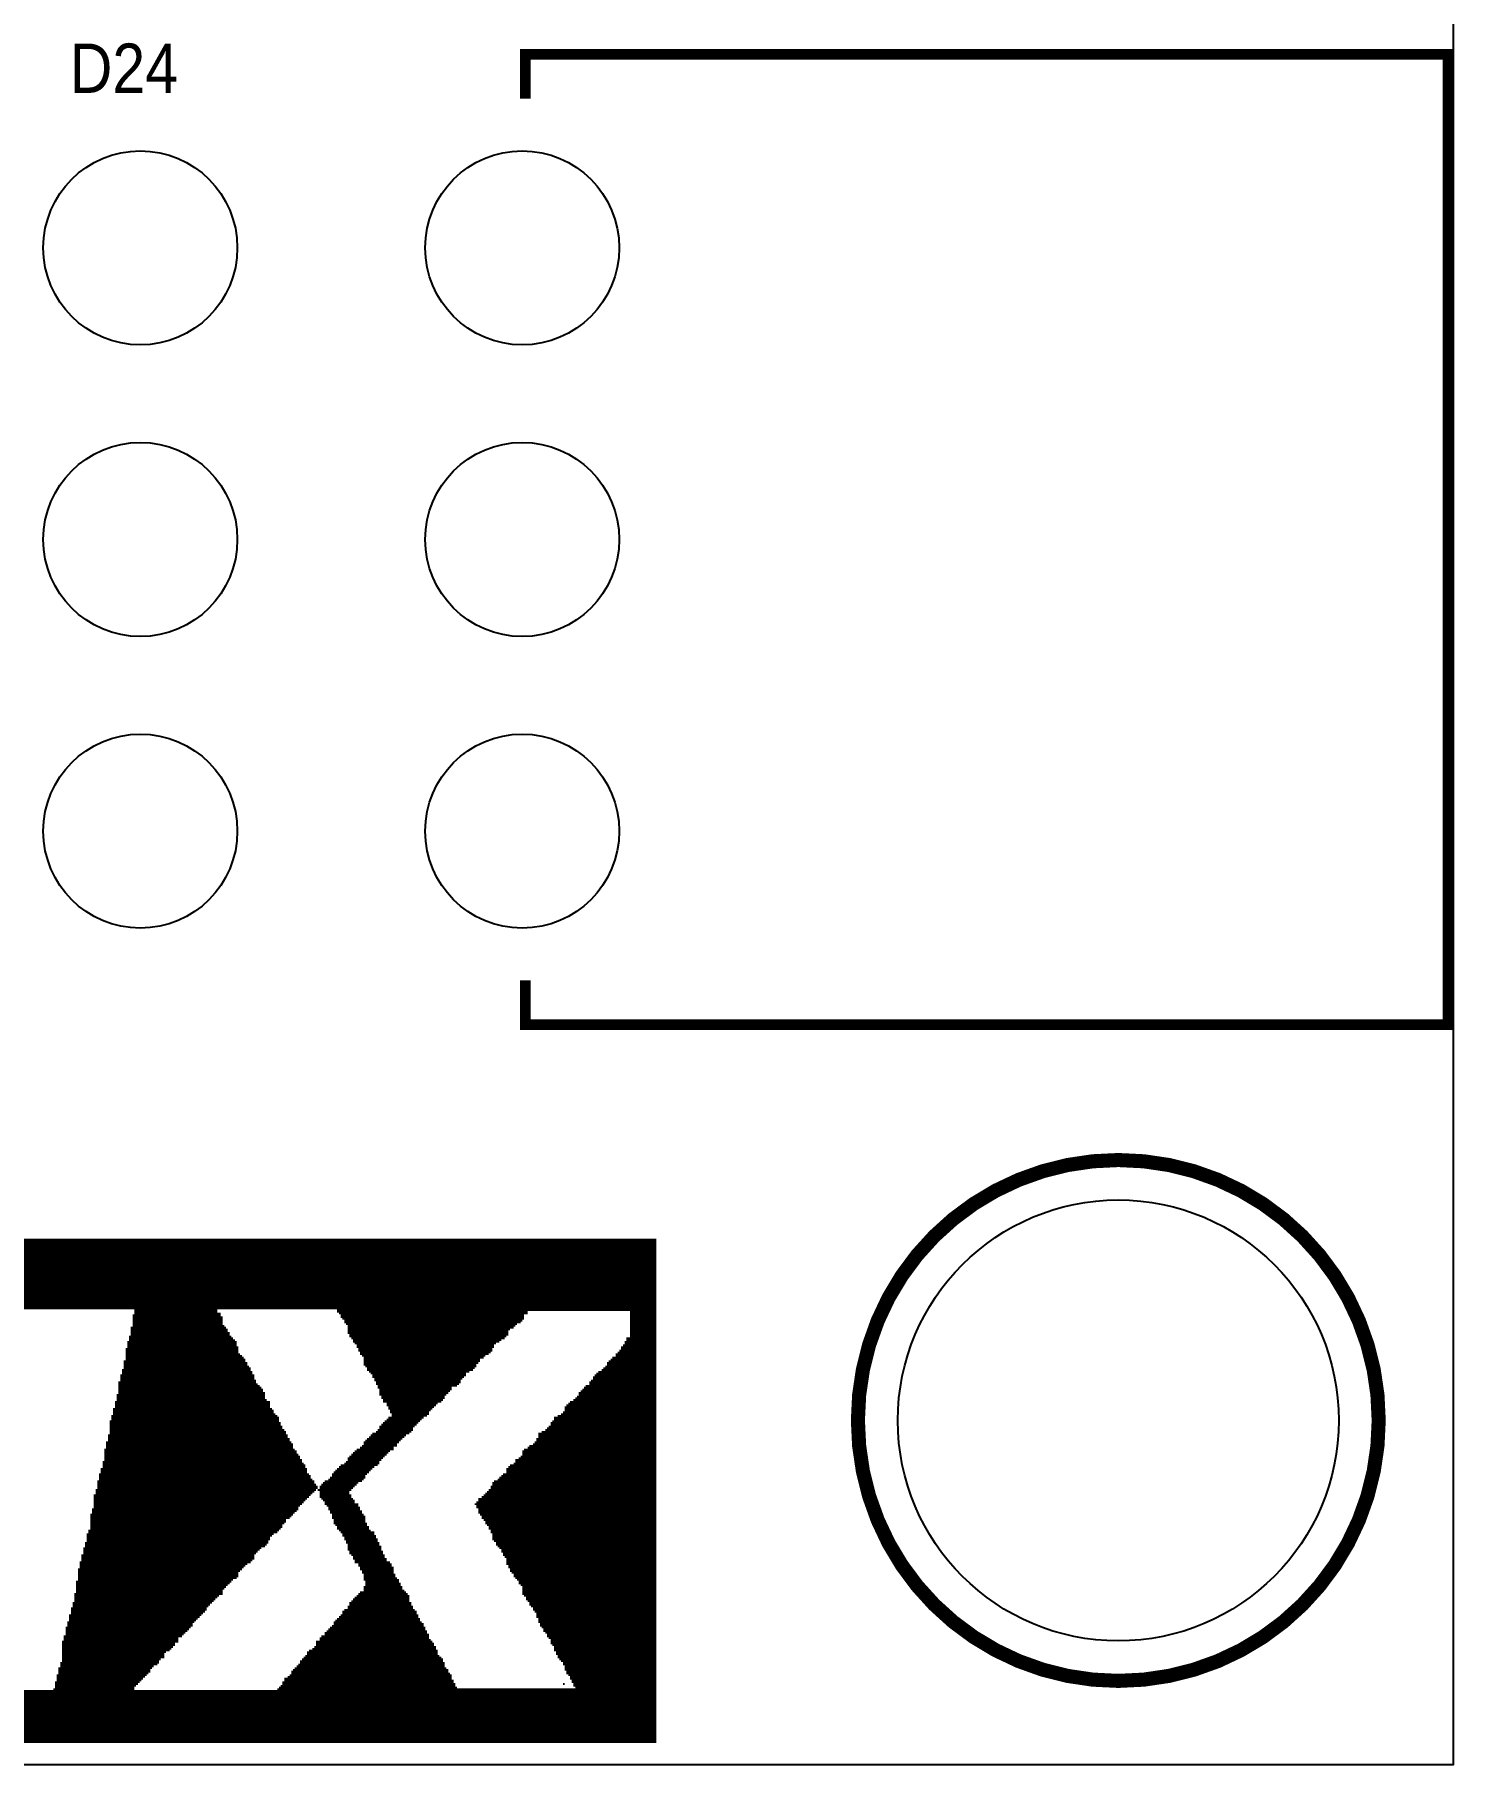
# Model space of a CAD drawing. Extents: x -1 to 188, y -4 to 106.
# Drawn here: x 167.67 to 188.1, y 8.23 to 33.14 of the extents above; entities that cross this region are included whole.
import ezdxf

# ---------------------------------------------------------------- set-up
doc = ezdxf.new("R2010")
doc.units = 0
for name, color, linetype in [('BG_OUTLINE', 3, 'CONTINUOUS'), ('MA_PEN3', 5, 'CONTINUOUS'), ('PG_SILKSCREEN_TOP', 6, 'CONTINUOUS'), ('PIN_TOP', 7, 'CONTINUOUS'), ('RD_SILKSCREEN_TOP', 8, 'CONTINUOUS')]:
    doc.layers.add(name, color=color, linetype=linetype)

msp = doc.modelspace()

# ---------------------------------------------------------------- linework, layer by layer
at = {"layer": 'BG_OUTLINE'}
msp.add_lwpolyline([(79.2988, 8.2296), (165.1, 8.2296), (188.1, 8.2296), (188.1, 106.3198), (165.1, 106.3198), (45.988, 106.3198)], dxfattribs=at)
at = {"layer": 'MA_PEN3', "const_width": 0.0254}
for points in [[(146.4206, 15.7884), (176.6212, 15.7884)], [(146.4206, 15.763), (176.6212, 15.763)], [(146.4206, 15.7376), (176.6212, 15.7376)], [(146.4206, 15.7122), (176.6212, 15.7122)], [(146.4206, 15.6868), (176.6212, 15.6868)], [(146.4206, 15.6614), (176.6212, 15.6614)], [(146.4206, 15.636), (176.6212, 15.636)], [(146.4206, 15.6106), (176.6212, 15.6106)], [(146.4206, 15.5852), (176.6212, 15.5852)], [(146.4206, 15.5598), (176.6212, 15.5598)], [(146.4206, 15.5344), (176.6212, 15.5344)], [(146.4206, 15.509), (176.6212, 15.509)], [(146.4206, 15.4836), (176.6212, 15.4836)], [(146.4206, 15.4582), (176.6212, 15.4582)], [(146.4206, 15.4328), (176.6212, 15.4328)], [(146.4206, 15.4074), (176.6212, 15.4074)], [(146.4206, 15.382), (176.6212, 15.382)], [(146.4206, 15.3566), (176.6212, 15.3566)], [(146.4206, 15.3312), (176.6212, 15.3312)], [(146.4206, 15.3058), (176.6212, 15.3058)], [(146.4206, 15.2804), (176.6212, 15.2804)], [(146.4206, 15.255), (176.6212, 15.255)], [(146.4206, 15.2296), (176.6212, 15.2296)], [(146.4206, 15.2042), (176.6212, 15.2042)], [(146.4206, 15.1788), (176.6212, 15.1788)], [(146.4206, 15.1534), (176.6212, 15.1534)], [(146.4206, 15.128), (176.6212, 15.128)], [(146.4206, 15.1026), (176.6212, 15.1026)], [(146.4206, 15.0772), (176.6212, 15.0772)], [(146.4206, 15.0518), (176.6212, 15.0518)], [(146.4206, 15.0264), (176.6212, 15.0264)], [(146.4206, 15.001), (176.6212, 15.001)], [(146.4206, 14.9756), (176.6212, 14.9756)], [(146.4206, 14.9502), (176.6212, 14.9502)], [(146.4206, 14.9248), (176.6212, 14.9248)], [(146.4206, 14.8994), (176.6212, 14.8994)], [(146.4206, 14.874), (176.6212, 14.874)], [(146.4206, 14.8486), (176.6212, 14.8486)], [(146.4206, 14.8232), (176.6212, 14.8232)], [(146.4206, 14.7978), (176.6212, 14.7978)], [(169.0774, 14.6962), (170.3474, 14.6962)], [(169.1028, 14.7724), (170.2966, 14.7724)], [(169.1028, 14.747), (170.2966, 14.747)], [(169.1028, 14.7216), (170.3474, 14.7216)], [(172.0238, 14.7724), (176.6212, 14.7724)], [(172.0238, 14.747), (174.767, 14.747)], [(172.0492, 14.7216), (174.767, 14.7216)], [(172.0746, 14.6962), (174.7162, 14.6962)], [(176.2402, 14.747), (176.6212, 14.747)], [(176.2402, 14.7216), (176.6212, 14.7216)], [(176.2402, 14.6962), (176.6212, 14.6962)], [(169.052, 14.5184), (170.4236, 14.5184)], [(169.052, 14.493), (170.449, 14.493)], [(169.052, 14.4676), (170.449, 14.4676)], [(169.052, 14.4422), (170.4744, 14.4422)], [(169.0774, 14.6708), (170.3728, 14.6708)], [(169.0774, 14.6454), (170.3728, 14.6454)], [(169.0774, 14.62), (170.3728, 14.62)], [(169.0774, 14.5946), (170.3728, 14.5946)], [(169.0774, 14.5692), (170.3728, 14.5692)], [(169.0774, 14.5438), (170.3982, 14.5438)], [(172.0746, 14.6708), (174.7162, 14.6708)], [(172.1, 14.6454), (174.7162, 14.6454)], [(172.1254, 14.62), (174.6908, 14.62)], [(172.1254, 14.5946), (174.6654, 14.5946)], [(172.1508, 14.5692), (174.6146, 14.5692)], [(172.1762, 14.5438), (174.5892, 14.5438)], [(172.1762, 14.5184), (174.5638, 14.5184)], [(172.1762, 14.493), (174.513, 14.493)], [(172.1762, 14.4676), (174.4876, 14.4676)], [(172.1762, 14.4422), (174.4876, 14.4422)], [(176.2402, 14.6708), (176.6212, 14.6708)], [(176.2402, 14.6454), (176.6212, 14.6454)], [(176.2402, 14.62), (176.6212, 14.62)], [(176.2402, 14.5946), (176.6212, 14.5946)], [(176.2402, 14.5692), (176.6212, 14.5692)], [(176.2402, 14.5438), (176.6212, 14.5438)], [(176.2402, 14.5184), (176.6212, 14.5184)], [(176.2402, 14.493), (176.6212, 14.493)], [(176.2402, 14.4676), (176.6212, 14.4676)], [(176.2402, 14.4422), (176.6212, 14.4422)], [(168.9758, 14.2136), (170.6014, 14.2136)], [(168.9758, 14.1882), (170.6014, 14.1882)], [(169.0012, 14.3152), (170.576, 14.3152)], [(169.0012, 14.2898), (170.576, 14.2898)], [(169.0012, 14.2644), (170.576, 14.2644)], [(169.0012, 14.239), (170.6014, 14.239)], [(169.0266, 14.3914), (170.4998, 14.3914)], [(169.0266, 14.366), (170.5252, 14.366)], [(169.0266, 14.3406), (170.5506, 14.3406)], [(169.052, 14.4168), (170.4744, 14.4168)], [(172.2016, 14.4168), (174.4876, 14.4168)], [(172.2016, 14.3914), (174.4622, 14.3914)], [(172.227, 14.366), (174.4368, 14.366)], [(172.2524, 14.3406), (174.386, 14.3406)], [(172.2524, 14.3152), (174.3606, 14.3152)], [(172.2778, 14.2898), (174.3098, 14.2898)], [(172.3032, 14.2644), (174.2844, 14.2644)], [(172.3032, 14.239), (174.2844, 14.239)], [(172.3286, 14.2136), (174.259, 14.2136)], [(172.3286, 14.1882), (174.259, 14.1882)], [(176.0878, 14.1882), (176.6212, 14.1882)], [(176.1132, 14.239), (176.6212, 14.239)], [(176.1132, 14.2136), (176.6212, 14.2136)], [(176.1386, 14.2644), (176.6212, 14.2644)], [(176.164, 14.3152), (176.6212, 14.3152)], [(176.164, 14.2898), (176.6212, 14.2898)], [(176.1894, 14.366), (176.6212, 14.366)], [(176.1894, 14.3406), (176.6212, 14.3406)], [(176.2402, 14.4168), (176.6212, 14.4168)], [(176.2402, 14.3914), (176.6212, 14.3914)], [(168.9504, 14.0358), (170.703, 14.0358)], [(168.9504, 14.0104), (170.7284, 14.0104)], [(168.9504, 13.985), (170.7284, 13.985)], [(168.9504, 13.9596), (170.7538, 13.9596)], [(168.9758, 14.1628), (170.6014, 14.1628)], [(168.9758, 14.1374), (170.6268, 14.1374)], [(168.9758, 14.112), (170.6522, 14.112)], [(168.9758, 14.0866), (170.6776, 14.0866)], [(168.9758, 14.0612), (170.703, 14.0612)], [(172.354, 14.1628), (174.2336, 14.1628)], [(172.354, 14.1374), (174.2082, 14.1374)], [(172.3794, 14.112), (174.1574, 14.112)], [(172.4048, 14.0866), (174.132, 14.0866)], [(172.4048, 14.0612), (174.0812, 14.0612)], [(172.4048, 14.0358), (174.0812, 14.0358)], [(172.4048, 14.0104), (174.0558, 14.0104)], [(172.4048, 13.985), (174.0304, 13.985)], [(172.4302, 13.9596), (174.0304, 13.9596)], [(175.8846, 13.9596), (176.6212, 13.9596)], [(175.91, 14.0104), (176.6212, 14.0104)], [(175.91, 13.985), (176.6212, 13.985)], [(175.9354, 14.0358), (176.6212, 14.0358)], [(175.9608, 14.0612), (176.6212, 14.0612)], [(175.9862, 14.0866), (176.6212, 14.0866)], [(176.037, 14.1374), (176.6212, 14.1374)], [(176.037, 14.112), (176.6212, 14.112)], [(176.0624, 14.1628), (176.6212, 14.1628)], [(168.8742, 13.731), (170.8554, 13.731)], [(168.8742, 13.7056), (170.8808, 13.7056)], [(168.8996, 13.8326), (170.83, 13.8326)], [(168.8996, 13.8072), (170.83, 13.8072)], [(168.8996, 13.7818), (170.83, 13.7818)], [(168.8996, 13.7564), (170.8554, 13.7564)], [(168.925, 13.9088), (170.7792, 13.9088)], [(168.925, 13.8834), (170.8046, 13.8834)], [(168.925, 13.858), (170.8046, 13.858)], [(168.9504, 13.9342), (170.7792, 13.9342)], [(172.4556, 13.9342), (174.005, 13.9342)], [(172.4556, 13.9088), (173.9796, 13.9088)], [(172.481, 13.8834), (173.9288, 13.8834)], [(172.5064, 13.858), (173.878, 13.858)], [(172.5318, 13.8326), (173.878, 13.8326)], [(172.5318, 13.8072), (173.8526, 13.8072)], [(172.5572, 13.7818), (173.8272, 13.7818)], [(172.5572, 13.7564), (173.8018, 13.7564)], [(172.5826, 13.731), (173.8018, 13.731)], [(172.5826, 13.7056), (173.7764, 13.7056)], [(175.656, 13.731), (176.6212, 13.731)], [(175.656, 13.7056), (176.6212, 13.7056)], [(175.6814, 13.7564), (176.6212, 13.7564)], [(175.7068, 13.8072), (176.6212, 13.8072)], [(175.7068, 13.7818), (176.6212, 13.7818)], [(175.7322, 13.8326), (176.6212, 13.8326)], [(175.7576, 13.858), (176.6212, 13.858)], [(175.783, 13.8834), (176.6212, 13.8834)], [(175.8338, 13.9088), (176.6212, 13.9088)], [(175.8592, 13.9342), (176.6212, 13.9342)], [(168.8234, 13.4516), (171.0586, 13.4516)], [(168.8488, 13.5532), (170.9824, 13.5532)], [(168.8488, 13.5278), (170.9824, 13.5278)], [(168.8488, 13.5024), (170.9824, 13.5024)], [(168.8488, 13.477), (171.0078, 13.477)], [(168.8742, 13.6802), (170.9062, 13.6802)], [(168.8742, 13.6548), (170.9316, 13.6548)], [(168.8742, 13.6294), (170.957, 13.6294)], [(168.8742, 13.604), (170.957, 13.604)], [(168.8742, 13.5786), (170.9824, 13.5786)], [(172.608, 13.6802), (173.751, 13.6802)], [(172.608, 13.6548), (173.6748, 13.6548)], [(172.6334, 13.6294), (173.6748, 13.6294)], [(172.6334, 13.604), (173.6494, 13.604)], [(172.6334, 13.5786), (173.624, 13.5786)], [(172.6334, 13.5532), (173.5986, 13.5532)], [(172.6588, 13.5278), (173.5732, 13.5278)], [(172.6588, 13.5024), (173.5732, 13.5024)], [(172.6842, 13.477), (173.5478, 13.477)], [(172.6842, 13.4516), (173.5224, 13.4516)], [(175.3766, 13.4516), (176.6212, 13.4516)], [(175.4274, 13.477), (176.6212, 13.477)], [(175.4528, 13.5024), (176.6212, 13.5024)], [(175.4782, 13.5278), (176.6212, 13.5278)], [(175.5036, 13.5786), (176.6212, 13.5786)], [(175.5036, 13.5532), (176.6212, 13.5532)], [(175.529, 13.604), (176.6212, 13.604)], [(175.5544, 13.6294), (176.6212, 13.6294)], [(175.5798, 13.6548), (176.6212, 13.6548)], [(175.6052, 13.6802), (176.6212, 13.6802)], [(168.7726, 13.2484), (171.1602, 13.2484)], [(168.7726, 13.223), (171.1856, 13.223)], [(168.7726, 13.1976), (171.1856, 13.1976)], [(168.798, 13.35), (171.084, 13.35)], [(168.798, 13.3246), (171.1094, 13.3246)], [(168.798, 13.2992), (171.1094, 13.2992)], [(168.798, 13.2738), (171.1348, 13.2738)], [(168.8234, 13.4262), (171.0586, 13.4262)], [(168.8234, 13.4008), (171.0586, 13.4008)], [(168.8234, 13.3754), (171.0586, 13.3754)], [(172.735, 13.4262), (173.4716, 13.4262)], [(172.735, 13.4008), (173.4462, 13.4008)], [(172.735, 13.1976), (173.243, 13.1976)], [(172.7604, 13.3754), (173.4208, 13.3754)], [(172.7604, 13.35), (173.3954, 13.35)], [(172.7604, 13.223), (173.2684, 13.223)], [(172.7858, 13.3246), (173.37, 13.3246)], [(172.7858, 13.2992), (173.3446, 13.2992)], [(172.8112, 13.2738), (173.3446, 13.2738)], [(172.8112, 13.2484), (173.3192, 13.2484)], [(175.148, 13.223), (176.6212, 13.223)], [(175.148, 13.1976), (176.6212, 13.1976)], [(175.1988, 13.2484), (176.6212, 13.2484)], [(175.2496, 13.2738), (176.6212, 13.2738)], [(175.275, 13.2992), (176.6212, 13.2992)], [(175.3004, 13.3754), (176.6212, 13.3754)], [(175.3004, 13.35), (176.6212, 13.35)], [(175.3004, 13.3246), (176.6212, 13.3246)], [(175.3258, 13.4008), (176.6212, 13.4008)], [(175.3512, 13.4262), (176.6212, 13.4262)], [(168.7218, 12.969), (171.3126, 12.969)], [(168.7218, 12.9436), (171.3126, 12.9436)], [(168.7472, 13.1722), (171.1856, 13.1722)], [(168.7472, 13.1468), (171.211, 13.1468)], [(168.7472, 13.1214), (171.211, 13.1214)], [(168.7472, 13.096), (171.2364, 13.096)], [(168.7472, 13.0706), (171.2364, 13.0706)], [(168.7472, 13.0452), (171.2618, 13.0452)], [(168.7472, 13.0198), (171.2872, 13.0198)], [(168.7472, 12.9944), (171.2872, 12.9944)], [(172.481, 12.9436), (172.989, 12.9436)], [(172.5064, 12.969), (173.0144, 12.969)], [(172.5318, 12.9944), (173.0652, 12.9944)], [(172.5826, 13.0198), (173.0906, 13.0198)], [(172.608, 13.0452), (173.116, 13.0452)], [(172.6334, 13.096), (173.1414, 13.096)], [(172.6334, 13.0706), (173.116, 13.0706)], [(172.6588, 13.1214), (173.1668, 13.1214)], [(172.6842, 13.1468), (173.1922, 13.1468)], [(172.7096, 13.1722), (173.2176, 13.1722)], [(174.9194, 12.9944), (176.6212, 12.9944)], [(174.9194, 12.969), (176.6212, 12.969)], [(174.9194, 12.9436), (176.6212, 12.9436)], [(174.9702, 13.0198), (176.6212, 13.0198)], [(175.021, 13.0452), (176.6212, 13.0452)], [(175.0464, 13.0706), (176.6212, 13.0706)], [(175.0718, 13.096), (176.6212, 13.096)], [(175.0972, 13.1468), (176.6212, 13.1468)], [(175.0972, 13.1214), (176.6212, 13.1214)], [(175.1226, 13.1722), (176.6212, 13.1722)], [(168.671, 12.7658), (171.4142, 12.7658)], [(168.671, 12.7404), (171.4396, 12.7404)], [(168.671, 12.715), (171.4396, 12.715)], [(168.6964, 12.8674), (171.3634, 12.8674)], [(168.6964, 12.842), (171.3888, 12.842)], [(168.6964, 12.8166), (171.3888, 12.8166)], [(168.6964, 12.7912), (171.3888, 12.7912)], [(168.7218, 12.9182), (171.338, 12.9182)], [(168.7218, 12.8928), (171.338, 12.8928)], [(172.2524, 12.715), (172.7604, 12.715)], [(172.2778, 12.7404), (172.7858, 12.7404)], [(172.3032, 12.7658), (172.8366, 12.7658)], [(172.354, 12.7912), (172.8366, 12.7912)], [(172.3794, 12.8166), (172.8874, 12.8166)], [(172.4048, 12.8674), (172.9128, 12.8674)], [(172.4048, 12.842), (172.8874, 12.842)], [(172.4302, 12.8928), (172.9382, 12.8928)], [(172.4556, 12.9182), (172.9636, 12.9182)], [(174.6908, 12.7404), (176.6212, 12.7404)], [(174.6908, 12.715), (176.6212, 12.715)], [(174.7162, 12.7658), (176.6212, 12.7658)], [(174.767, 12.7912), (176.6212, 12.7912)], [(174.7924, 12.8166), (176.6212, 12.8166)], [(174.8432, 12.842), (176.6212, 12.842)], [(174.8686, 12.8674), (176.6212, 12.8674)], [(174.894, 12.9182), (176.6212, 12.9182)], [(174.894, 12.8928), (176.6212, 12.8928)], [(168.6202, 12.4864), (171.592, 12.4864)], [(168.6202, 12.461), (171.592, 12.461)], [(168.6456, 12.588), (171.5158, 12.588)], [(168.6456, 12.5626), (171.5412, 12.5626)], [(168.6456, 12.5372), (171.5666, 12.5372)], [(168.6456, 12.5118), (171.5666, 12.5118)], [(168.671, 12.6896), (171.465, 12.6896)], [(168.671, 12.6642), (171.4904, 12.6642)], [(168.671, 12.6388), (171.4904, 12.6388)], [(168.671, 12.6134), (171.5158, 12.6134)], [(171.9984, 12.461), (172.5064, 12.461)], [(172.0238, 12.4864), (172.5318, 12.4864)], [(172.0492, 12.5118), (172.5572, 12.5118)], [(172.0746, 12.5372), (172.608, 12.5372)], [(172.1254, 12.5626), (172.6334, 12.5626)], [(172.1508, 12.588), (172.6334, 12.588)], [(172.1762, 12.6388), (172.6842, 12.6388)], [(172.1762, 12.6134), (172.6588, 12.6134)], [(172.2016, 12.6642), (172.7096, 12.6642)], [(172.227, 12.6896), (172.735, 12.6896)], [(174.4622, 12.4864), (176.6212, 12.4864)], [(174.4622, 12.461), (176.6212, 12.461)], [(174.4876, 12.5118), (176.6212, 12.5118)], [(174.513, 12.5372), (176.6212, 12.5372)], [(174.5638, 12.5626), (176.6212, 12.5626)], [(174.5892, 12.6134), (176.6212, 12.6134)], [(174.5892, 12.588), (176.6212, 12.588)], [(174.64, 12.6388), (176.6212, 12.6388)], [(174.6654, 12.6642), (176.6212, 12.6642)], [(174.6908, 12.6896), (176.6212, 12.6896)], [(168.5694, 12.3086), (171.6936, 12.3086)], [(168.5694, 12.2832), (171.6936, 12.2832)], [(168.5694, 12.2578), (171.719, 12.2578)], [(168.5694, 12.2324), (171.7444, 12.2324)], [(168.5694, 12.207), (171.7444, 12.207)], [(168.5948, 12.4102), (171.6174, 12.4102)], [(168.5948, 12.3848), (171.6428, 12.3848)], [(168.5948, 12.3594), (171.6428, 12.3594)], [(168.5948, 12.334), (171.6682, 12.334)], [(168.6202, 12.4356), (171.592, 12.4356)], [(171.7698, 12.2324), (172.2778, 12.2324)], [(171.7698, 12.207), (172.2524, 12.207)], [(171.7952, 12.2578), (172.3032, 12.2578)], [(171.8206, 12.2832), (172.3286, 12.2832)], [(171.846, 12.3086), (172.3794, 12.3086)], [(171.8968, 12.334), (172.4048, 12.334)], [(171.9222, 12.3594), (172.4302, 12.3594)], [(171.9476, 12.4102), (172.4556, 12.4102)], [(171.9476, 12.3848), (172.4302, 12.3848)], [(171.973, 12.4356), (172.481, 12.4356)], [(174.2336, 12.2324), (176.6212, 12.2324)], [(174.2336, 12.207), (176.6212, 12.207)], [(174.259, 12.2832), (176.6212, 12.2832)], [(174.259, 12.2578), (176.6212, 12.2578)], [(174.2844, 12.3086), (176.6212, 12.3086)], [(174.3352, 12.334), (176.6212, 12.334)], [(174.3606, 12.3594), (176.6212, 12.3594)], [(174.386, 12.3848), (176.6212, 12.3848)], [(174.4114, 12.4102), (176.6212, 12.4102)], [(174.4622, 12.4356), (176.6212, 12.4356)], [(168.5186, 12.1054), (171.6428, 12.1054)], [(168.5186, 12.08), (171.6174, 12.08)], [(168.5186, 12.0546), (171.592, 12.0546)], [(168.5186, 12.0292), (171.5666, 12.0292)], [(168.5186, 12.0038), (171.5412, 12.0038)], [(168.5186, 11.9784), (171.5158, 11.9784)], [(168.5186, 11.953), (171.4904, 11.953)], [(168.544, 12.1816), (171.719, 12.1816)], [(168.544, 12.1562), (171.6936, 12.1562)], [(168.544, 12.1308), (171.6682, 12.1308)], [(171.7444, 12.1816), (172.227, 12.1816)], [(171.7698, 12.1562), (172.2016, 12.1562)], [(171.7698, 12.1308), (172.2016, 12.1308)], [(171.7698, 12.1054), (172.227, 12.1054)], [(171.7698, 12.08), (172.227, 12.08)], [(171.7952, 12.0546), (172.2524, 12.0546)], [(171.8206, 12.0292), (172.2778, 12.0292)], [(171.846, 12.0038), (172.2778, 12.0038)], [(171.846, 11.9784), (172.3286, 11.9784)], [(171.8714, 11.953), (172.3286, 11.953)], [(174.005, 11.9784), (176.6212, 11.9784)], [(174.0304, 12.0038), (176.6212, 12.0038)], [(174.0304, 11.953), (176.6212, 11.953)], [(174.0558, 12.0546), (176.6212, 12.0546)], [(174.0558, 12.0292), (176.6212, 12.0292)], [(174.1066, 12.08), (176.6212, 12.08)], [(174.132, 12.1054), (176.6212, 12.1054)], [(174.1574, 12.1308), (176.6212, 12.1308)], [(174.1828, 12.1562), (176.6212, 12.1562)], [(174.2082, 12.1816), (176.6212, 12.1816)], [(168.4678, 11.826), (171.3888, 11.826)], [(168.4678, 11.8006), (171.3634, 11.8006)], [(168.4678, 11.7752), (171.338, 11.7752)], [(168.4678, 11.7498), (171.2872, 11.7498)], [(168.4678, 11.7244), (171.2872, 11.7244)], [(168.4678, 11.699), (171.2618, 11.699)], [(168.4932, 11.9022), (171.465, 11.9022)], [(168.4932, 11.8768), (171.4396, 11.8768)], [(168.4932, 11.8514), (171.4142, 11.8514)], [(168.5186, 11.9276), (171.465, 11.9276)], [(171.8968, 11.9276), (172.354, 11.9276)], [(171.8968, 11.9022), (172.354, 11.9022)], [(171.9222, 11.8768), (172.3794, 11.8768)], [(171.9222, 11.8514), (172.3794, 11.8514)], [(171.9476, 11.826), (172.4048, 11.826)], [(171.9476, 11.8006), (172.4302, 11.8006)], [(171.9476, 11.7752), (172.4302, 11.7752)], [(171.973, 11.7498), (172.4302, 11.7498)], [(171.973, 11.7244), (172.4302, 11.7244)], [(171.973, 11.699), (172.4556, 11.699)], [(174.0304, 11.9276), (176.6212, 11.9276)], [(174.0558, 11.9022), (176.6212, 11.9022)], [(174.0558, 11.8768), (176.6212, 11.8768)], [(174.0558, 11.8514), (176.6212, 11.8514)], [(174.0812, 11.826), (176.6212, 11.826)], [(174.1066, 11.8006), (176.6212, 11.8006)], [(174.1066, 11.7752), (176.6212, 11.7752)], [(174.132, 11.7498), (176.6212, 11.7498)], [(174.1574, 11.7244), (176.6212, 11.7244)], [(174.1574, 11.699), (176.6212, 11.699)], [(168.417, 11.5466), (171.1094, 11.5466)], [(168.417, 11.5212), (171.084, 11.5212)], [(168.417, 11.4958), (171.0586, 11.4958)], [(168.417, 11.4704), (171.0586, 11.4704)], [(168.4424, 11.5974), (171.1856, 11.5974)], [(168.4424, 11.572), (171.1602, 11.572)], [(168.4678, 11.6736), (171.2364, 11.6736)], [(168.4678, 11.6482), (171.2364, 11.6482)], [(168.4678, 11.6228), (171.211, 11.6228)], [(171.9984, 11.6736), (172.4556, 11.6736)], [(172.0238, 11.6482), (172.481, 11.6482)], [(172.0238, 11.6228), (172.481, 11.6228)], [(172.0492, 11.5974), (172.5064, 11.5974)], [(172.0746, 11.572), (172.5572, 11.572)], [(172.1, 11.5466), (172.5572, 11.5466)], [(172.1, 11.5212), (172.5826, 11.5212)], [(172.1254, 11.4958), (172.5826, 11.4958)], [(172.1254, 11.4704), (172.608, 11.4704)], [(174.1828, 11.6736), (176.6212, 11.6736)], [(174.2082, 11.6482), (176.6212, 11.6482)], [(174.2082, 11.6228), (176.6212, 11.6228)], [(174.2336, 11.5974), (176.6212, 11.5974)], [(174.2336, 11.572), (176.6212, 11.572)], [(174.259, 11.5466), (176.6212, 11.5466)], [(174.259, 11.5212), (176.6212, 11.5212)], [(174.259, 11.4958), (176.6212, 11.4958)], [(174.259, 11.4704), (176.6212, 11.4704)], [(168.3408, 11.2418), (170.83, 11.2418)], [(168.3408, 11.2164), (170.83, 11.2164)], [(168.3662, 11.3434), (170.9316, 11.3434)], [(168.3662, 11.318), (170.9062, 11.318)], [(168.3662, 11.2926), (170.8808, 11.2926)], [(168.3662, 11.2672), (170.8554, 11.2672)], [(168.3916, 11.4196), (171.0332, 11.4196)], [(168.3916, 11.3942), (171.0078, 11.3942)], [(168.3916, 11.3688), (170.9824, 11.3688)], [(168.417, 11.445), (171.0332, 11.445)], [(172.1508, 11.445), (172.608, 11.445)], [(172.1508, 11.4196), (172.6334, 11.4196)], [(172.1762, 11.3942), (172.6334, 11.3942)], [(172.1762, 11.3688), (172.6588, 11.3688)], [(172.1762, 11.3434), (172.6588, 11.3434)], [(172.1762, 11.318), (172.6588, 11.318)], [(172.2016, 11.2926), (172.6842, 11.2926)], [(172.2016, 11.2672), (172.6842, 11.2672)], [(172.227, 11.2418), (172.7096, 11.2418)], [(172.2524, 11.2164), (172.7096, 11.2164)], [(174.2844, 11.445), (176.6212, 11.445)], [(174.3098, 11.4196), (176.6212, 11.4196)], [(174.3098, 11.3942), (176.6212, 11.3942)], [(174.3352, 11.3688), (176.6212, 11.3688)], [(174.3606, 11.3434), (176.6212, 11.3434)], [(174.386, 11.318), (176.6212, 11.318)], [(174.386, 11.2926), (176.6212, 11.2926)], [(174.4114, 11.2672), (176.6212, 11.2672)], [(174.4114, 11.2418), (176.6212, 11.2418)], [(174.4368, 11.2164), (176.6212, 11.2164)], [(168.29, 11.0386), (170.6522, 11.0386)], [(168.29, 11.0132), (170.6268, 11.0132)], [(168.29, 10.9878), (170.6014, 10.9878)], [(168.29, 10.9624), (170.6014, 10.9624)], [(168.3154, 11.1402), (170.7792, 11.1402)], [(168.3154, 11.1148), (170.7284, 11.1148)], [(168.3154, 11.0894), (170.703, 11.0894)], [(168.3154, 11.064), (170.6776, 11.064)], [(168.3408, 11.191), (170.83, 11.191)], [(168.3408, 11.1656), (170.8046, 11.1656)], [(172.2524, 11.191), (172.735, 11.191)], [(172.2778, 11.1656), (172.735, 11.1656)], [(172.2778, 11.1402), (172.7858, 11.1402)], [(172.3286, 11.1148), (172.8112, 11.1148)], [(172.3286, 11.0894), (172.8112, 11.0894)], [(172.354, 11.064), (172.8366, 11.064)], [(172.354, 11.0386), (172.8366, 11.0386)], [(172.3794, 11.0132), (172.8366, 11.0132)], [(172.3794, 10.9878), (172.8366, 10.9878)], [(172.4048, 10.9624), (172.862, 10.9624)], [(174.4622, 11.191), (176.6212, 11.191)], [(174.4622, 11.1656), (176.6212, 11.1656)], [(174.4622, 11.1402), (176.6212, 11.1402)], [(174.4622, 11.1148), (176.6212, 11.1148)], [(174.4876, 11.0894), (176.6212, 11.0894)], [(174.4876, 11.064), (176.6212, 11.064)], [(174.513, 11.0386), (176.6212, 11.0386)], [(174.513, 11.0132), (176.6212, 11.0132)], [(174.5384, 10.9878), (176.6212, 10.9878)], [(174.5638, 10.9624), (176.6212, 10.9624)], [(168.2646, 10.8608), (170.4998, 10.8608)], [(168.2646, 10.8354), (170.4744, 10.8354)], [(168.2646, 10.81), (170.449, 10.81)], [(168.2646, 10.7846), (170.4236, 10.7846)], [(168.2646, 10.7592), (170.3982, 10.7592)], [(168.2646, 10.7338), (170.3728, 10.7338)], [(168.2646, 10.7084), (170.3728, 10.7084)], [(168.29, 10.937), (170.6014, 10.937)], [(168.29, 10.9116), (170.576, 10.9116)], [(168.29, 10.8862), (170.5252, 10.8862)], [(172.354, 10.7084), (173.0144, 10.7084)], [(172.4048, 10.937), (172.862, 10.937)], [(172.4048, 10.9116), (172.8874, 10.9116)], [(172.4048, 10.8862), (172.9128, 10.8862)], [(172.4048, 10.7846), (172.9636, 10.7846)], [(172.4048, 10.7592), (172.9636, 10.7592)], [(172.4048, 10.7338), (172.989, 10.7338)], [(172.4302, 10.8608), (172.9128, 10.8608)], [(172.4302, 10.8354), (172.9382, 10.8354)], [(172.4302, 10.81), (172.9382, 10.81)], [(174.5638, 10.937), (176.6212, 10.937)], [(174.5892, 10.9116), (176.6212, 10.9116)], [(174.6146, 10.8862), (176.6212, 10.8862)], [(174.64, 10.8608), (176.6212, 10.8608)], [(174.64, 10.8354), (176.6212, 10.8354)], [(174.6654, 10.81), (176.6212, 10.81)], [(174.6908, 10.7846), (176.6212, 10.7846)], [(174.6908, 10.7592), (176.6212, 10.7592)], [(174.6908, 10.7338), (176.6212, 10.7338)], [(174.6908, 10.7084), (176.6212, 10.7084)], [(168.1884, 10.4798), (170.1442, 10.4798)], [(168.1884, 10.4544), (170.1442, 10.4544)], [(168.2138, 10.556), (170.2204, 10.556)], [(168.2138, 10.5306), (170.195, 10.5306)], [(168.2138, 10.5052), (170.1696, 10.5052)], [(168.2392, 10.683), (170.3728, 10.683)], [(168.2392, 10.6576), (170.322, 10.6576)], [(168.2392, 10.6322), (170.2966, 10.6322)], [(168.2392, 10.6068), (170.2712, 10.6068)], [(168.2392, 10.5814), (170.2458, 10.5814)], [(172.1254, 10.4544), (173.1414, 10.4544)], [(172.1762, 10.5052), (173.116, 10.5052)], [(172.1762, 10.4798), (173.116, 10.4798)], [(172.2016, 10.556), (173.0906, 10.556)], [(172.2016, 10.5306), (173.0906, 10.5306)], [(172.227, 10.5814), (173.0652, 10.5814)], [(172.2524, 10.6068), (173.0652, 10.6068)], [(172.2778, 10.6322), (173.0652, 10.6322)], [(172.3032, 10.6576), (173.0652, 10.6576)], [(172.3286, 10.683), (173.0398, 10.683)], [(174.6908, 10.683), (176.6212, 10.683)], [(174.7162, 10.6576), (176.6212, 10.6576)], [(174.7416, 10.6322), (176.6212, 10.6322)], [(174.7416, 10.6068), (176.6212, 10.6068)], [(174.767, 10.5814), (176.6212, 10.5814)], [(174.7924, 10.556), (176.6212, 10.556)], [(174.7924, 10.5306), (176.6212, 10.5306)], [(174.8178, 10.5052), (176.6212, 10.5052)], [(174.8432, 10.4798), (176.6212, 10.4798)], [(174.8432, 10.4544), (176.6212, 10.4544)], [(168.1376, 10.2766), (169.9664, 10.2766)], [(168.1376, 10.2512), (169.941, 10.2512)], [(168.1376, 10.2258), (169.941, 10.2258)], [(168.163, 10.3782), (170.068, 10.3782)], [(168.163, 10.3528), (170.0426, 10.3528)], [(168.163, 10.3274), (170.0172, 10.3274)], [(168.163, 10.302), (169.9918, 10.302)], [(168.1884, 10.429), (170.1188, 10.429)], [(168.1884, 10.4036), (170.0934, 10.4036)], [(171.9476, 10.2258), (173.2684, 10.2258)], [(171.973, 10.2766), (173.243, 10.2766)], [(171.973, 10.2512), (173.2684, 10.2512)], [(171.9984, 10.302), (173.2176, 10.302)], [(172.0238, 10.3274), (173.2176, 10.3274)], [(172.0492, 10.3528), (173.1922, 10.3528)], [(172.0746, 10.3782), (173.1922, 10.3782)], [(172.1, 10.429), (173.1668, 10.429)], [(172.1, 10.4036), (173.1668, 10.4036)], [(174.8686, 10.429), (176.6212, 10.429)], [(174.894, 10.4036), (176.6212, 10.4036)], [(174.894, 10.3782), (176.6212, 10.3782)], [(174.894, 10.3528), (176.6212, 10.3528)], [(174.9194, 10.3274), (176.6212, 10.3274)], [(174.9194, 10.302), (176.6212, 10.302)], [(174.9194, 10.2766), (176.6212, 10.2766)], [(174.9448, 10.2512), (176.6212, 10.2512)], [(174.9448, 10.2258), (176.6212, 10.2258)], [(168.0614, 9.9972), (169.7378, 9.9972)], [(168.0614, 9.9718), (169.687, 9.9718)], [(168.0868, 10.0734), (169.7886, 10.0734)], [(168.0868, 10.048), (169.7378, 10.048)], [(168.0868, 10.0226), (169.7378, 10.0226)], [(168.1122, 10.2004), (169.9156, 10.2004)], [(168.1122, 10.175), (169.8902, 10.175)], [(168.1122, 10.1496), (169.8648, 10.1496)], [(168.1122, 10.1242), (169.8394, 10.1242)], [(168.1122, 10.0988), (169.814, 10.0988)], [(171.719, 9.9972), (173.3954, 9.9972)], [(171.719, 9.9718), (173.4208, 9.9718)], [(171.7698, 10.048), (173.3446, 10.048)], [(171.7698, 10.0226), (173.37, 10.0226)], [(171.7952, 10.0734), (173.3446, 10.0734)], [(171.846, 10.1242), (173.3192, 10.1242)], [(171.846, 10.0988), (173.3446, 10.0988)], [(171.8714, 10.1496), (173.3192, 10.1496)], [(171.8968, 10.175), (173.2938, 10.175)], [(171.9222, 10.2004), (173.2938, 10.2004)], [(174.9702, 10.2004), (176.6212, 10.2004)], [(174.9956, 10.175), (176.6212, 10.175)], [(174.9956, 10.1496), (176.6212, 10.1496)], [(175.021, 10.1242), (176.6212, 10.1242)], [(175.0464, 10.0988), (176.6212, 10.0988)], [(175.0464, 10.0734), (176.6212, 10.0734)], [(175.0718, 10.048), (176.6212, 10.048)], [(175.0972, 10.0226), (176.6212, 10.0226)], [(175.0972, 9.9972), (176.6212, 9.9972)], [(175.0972, 9.9718), (176.6212, 9.9718)], [(168.0614, 9.9464), (169.687, 9.9464)], [(168.0614, 9.921), (169.6616, 9.921)], [(168.0614, 9.8956), (169.6362, 9.8956)], [(168.0614, 9.8702), (169.6108, 9.8702)], [(168.0614, 9.8448), (169.56, 9.8448)], [(168.0614, 9.8194), (169.5346, 9.8194)], [(168.0614, 9.794), (169.5346, 9.794)], [(168.0614, 9.7686), (169.5346, 9.7686)], [(168.0614, 9.7432), (169.4838, 9.7432)], [(168.0614, 9.7178), (169.4584, 9.7178)], [(171.4904, 9.7178), (173.5478, 9.7178)], [(171.5158, 9.7432), (173.5478, 9.7432)], [(171.5412, 9.7686), (173.5224, 9.7686)], [(171.5666, 9.794), (173.497, 9.794)], [(171.592, 9.8448), (173.4716, 9.8448)], [(171.592, 9.8194), (173.4716, 9.8194)], [(171.6174, 9.8702), (173.4716, 9.8702)], [(171.6682, 9.8956), (173.4462, 9.8956)], [(171.6936, 9.921), (173.4462, 9.921)], [(171.719, 9.9464), (173.4208, 9.9464)], [(175.1226, 9.9464), (176.6212, 9.9464)], [(175.148, 9.921), (176.6212, 9.921)], [(175.148, 9.8956), (176.6212, 9.8956)], [(175.148, 9.8702), (176.6212, 9.8702)], [(175.1734, 9.8448), (176.6212, 9.8448)], [(175.1734, 9.8194), (176.6212, 9.8194)], [(175.1988, 9.794), (176.6212, 9.794)], [(175.1988, 9.7686), (176.6212, 9.7686)], [(175.2242, 9.7432), (176.6212, 9.7432)], [(175.2496, 9.7178), (176.6212, 9.7178)], [(167.9852, 9.5146), (169.2806, 9.5146)], [(167.9852, 9.4892), (169.2552, 9.4892)], [(167.9852, 9.4638), (169.2298, 9.4638)], [(168.0106, 9.6162), (169.3568, 9.6162)], [(168.0106, 9.5908), (169.3314, 9.5908)], [(168.0106, 9.5654), (169.3314, 9.5654)], [(168.0106, 9.54), (169.306, 9.54)], [(168.036, 9.6924), (169.4584, 9.6924)], [(168.036, 9.667), (169.433, 9.667)], [(168.036, 9.6416), (169.3822, 9.6416)], [(171.2618, 9.4638), (173.6748, 9.4638)], [(171.3126, 9.4892), (173.6748, 9.4892)], [(171.338, 9.5146), (173.6748, 9.5146)], [(171.3634, 9.5654), (173.624, 9.5654)], [(171.3634, 9.54), (173.6494, 9.54)], [(171.3888, 9.5908), (173.624, 9.5908)], [(171.4142, 9.6162), (173.5986, 9.6162)], [(171.4396, 9.6416), (173.5732, 9.6416)], [(171.465, 9.667), (173.5732, 9.667)], [(171.4904, 9.6924), (173.5732, 9.6924)], [(175.275, 9.6924), (176.6212, 9.6924)], [(175.275, 9.667), (176.6212, 9.667)], [(175.3004, 9.6416), (176.6212, 9.6416)], [(175.3004, 9.6162), (176.6212, 9.6162)], [(175.3004, 9.5908), (176.6212, 9.5908)], [(175.3258, 9.5654), (176.6212, 9.5654)], [(175.3258, 9.54), (176.6212, 9.54)], [(175.3512, 9.5146), (176.6212, 9.5146)], [(175.3766, 9.4892), (176.6212, 9.4892)], [(175.3766, 9.4638), (176.6212, 9.4638)], [(146.4206, 9.286), (176.6212, 9.286)], [(146.4206, 9.2606), (176.6212, 9.2606)], [(146.4206, 9.2352), (176.6212, 9.2352)], [(146.4206, 9.2098), (176.6212, 9.2098)], [(167.9344, 9.3114), (169.1028, 9.3114)], [(167.9598, 9.413), (169.179, 9.413)], [(167.9598, 9.3876), (169.1536, 9.3876)], [(167.9598, 9.3622), (169.1282, 9.3622)], [(167.9598, 9.3368), (169.1028, 9.3368)], [(167.9852, 9.4384), (169.2044, 9.4384)], [(171.1602, 9.3114), (176.6212, 9.3114)], [(171.1856, 9.3368), (173.751, 9.3368)], [(171.211, 9.3622), (173.7256, 9.3622)], [(171.2364, 9.413), (173.7002, 9.413)], [(171.2364, 9.3876), (173.7256, 9.3876)], [(171.2618, 9.4384), (173.7002, 9.4384)], [(175.275, 9.3876), (175.3004, 9.3876)], [(175.402, 9.4384), (176.6212, 9.4384)], [(175.402, 9.413), (176.6212, 9.413)], [(175.4274, 9.3876), (176.6212, 9.3876)], [(175.4274, 9.3622), (176.6212, 9.3622)], [(175.4528, 9.3368), (176.6212, 9.3368)], [(146.4206, 9.1844), (176.6212, 9.1844)], [(146.4206, 9.159), (176.6212, 9.159)], [(146.4206, 9.1336), (176.6212, 9.1336)], [(146.4206, 9.1082), (176.6212, 9.1082)], [(146.4206, 9.0828), (176.6212, 9.0828)], [(146.4206, 9.0574), (176.6212, 9.0574)], [(146.4206, 9.032), (176.6212, 9.032)], [(146.4206, 9.0066), (176.6212, 9.0066)], [(146.4206, 8.9812), (176.6212, 8.9812)], [(146.4206, 8.9558), (176.6212, 8.9558)], [(146.4206, 8.9304), (176.6212, 8.9304)], [(146.4206, 8.905), (176.6212, 8.905)], [(146.4206, 8.8796), (176.6212, 8.8796)], [(146.4206, 8.8542), (176.6212, 8.8542)], [(146.4206, 8.8288), (176.6212, 8.8288)], [(146.4206, 8.8034), (176.6212, 8.8034)], [(146.4206, 8.778), (176.6212, 8.778)], [(146.4206, 8.7526), (176.6212, 8.7526)], [(146.4206, 8.7272), (176.6212, 8.7272)], [(146.4206, 8.7018), (176.6212, 8.7018)], [(146.4206, 8.6764), (176.6212, 8.6764)], [(146.4206, 8.651), (176.6212, 8.651)], [(146.4206, 8.6256), (176.6212, 8.6256)], [(146.4206, 8.6002), (176.6212, 8.6002)], [(146.4206, 8.5748), (176.6212, 8.5748)], [(146.4206, 8.5494), (176.6212, 8.5494)]]:
    msp.add_lwpolyline(points, dxfattribs=at)
at = {"layer": 'PG_SILKSCREEN_TOP', "const_width": 0.1524}
msp.add_lwpolyline([(174.7332, 32.2191), (174.7332, 32.8541), (188.0238, 32.8541), (188.0238, 18.8841), (174.7332, 18.8841), (174.7332, 19.5191)], dxfattribs=at)
at = {"layer": 'PG_SILKSCREEN_TOP', "const_width": 0.2032}
msp.add_lwpolyline([(187.0243, 13.1826, 1), (179.52361, 13.1826, 1)], format="xyb", close=True, dxfattribs=at)
at = {"layer": 'PIN_TOP'}
for centre, radius in [((169.1892, 30.069), 1.397), ((174.6893, 30.069), 1.397), ((169.1892, 25.8691), 1.397), ((174.6893, 25.8691), 1.397), ((169.1892, 21.6692), 1.397), ((174.6893, 21.6692), 1.397), ((183.274, 13.1826), 3.175)]:
    msp.add_circle(centre, radius, dxfattribs=at)

# ---------------------------------------------------------------- texts
at = {"layer": 'RD_SILKSCREEN_TOP', "width": 0.892857}
msp.add_text('D24', height=0.7112, dxfattribs=at).set_placement((168.1734, 32.3004))

doc.saveas('drawing.dxf')
